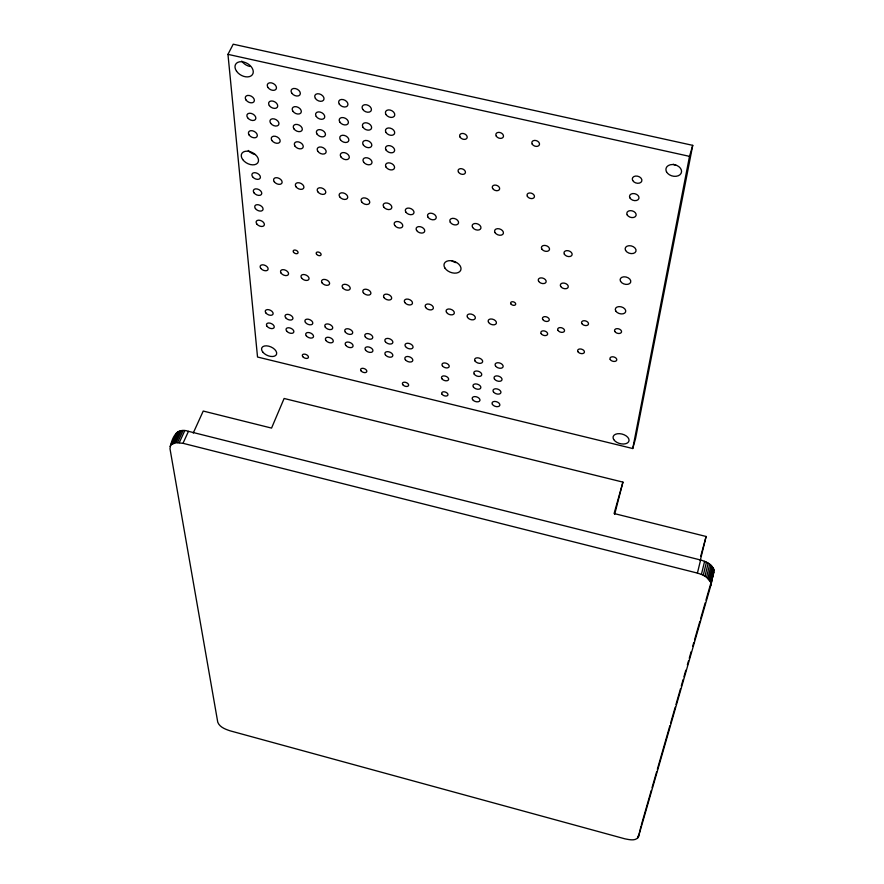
<?xml version="1.0" encoding="UTF-8"?>
<svg xmlns="http://www.w3.org/2000/svg" width="884" height="884" viewBox="0 0 884 884"><rect width="100%" height="100%" fill="white"/><g stroke="black" fill="none" stroke-linecap="round" stroke-linejoin="round"><path stroke-width="1.33" d="M710.813 585.484L714.018 570.114C712.349 564.268 705.929 561.55 700.603 560.003L188.469 431.326C176.358 427.038 171.739 438.132 169.982 448.674L217.762 722.239C219.685 727.201 225.387 729.245 230.028 730.803L624.877 838.817C629.065 839.59 635.463 841.391 638.347 837.126L710.813 585.484L714.018 570.114M193.231 433.072L203.232 411.049L271.554 428.088L284.118 398.474L622.933 482.123L614.667 514.311M632.745 448.531L689.509 156.357L692.736 145.352L233.21 44.2L227.962 54.355L257.531 357.026L632.745 448.531L635.574 438.453L692.736 145.352M710.902 583.186L710.537 581.981L713.664 568.909M710.537 581.981L706.548 577.263L709.697 564.18M707.896 578.39L711.034 565.296M709.023 579.561L712.161 566.478M709.907 580.766L713.034 567.683M638.347 837.126L641.033 826.065M706.548 577.263L703.277 575.252L706.449 562.169M705.001 576.213L708.161 563.13M703.277 575.252L701.421 574.401L704.603 561.318M637.563 838.308L638.16 835.855M700.25 560.489L706.117 536.477L614.093 513.527L622.933 482.123M701.421 574.401L697.41 573.086L700.603 560.003M700.725 556.312L706.117 536.477M641.408 824.75L651.287 790.395M652.038 787.755L656.602 771.909M657.353 769.268L669.884 725.665M670.647 723.024L675.199 707.178M675.962 704.537L680.514 688.68M681.277 686.039L683.177 679.431M683.94 676.79L685.829 670.183M687.354 664.901L688.492 660.945M689.255 658.293L691.144 651.696M692.669 646.414L693.807 642.447M694.57 639.806L699.885 621.308M700.636 618.667L705.2 602.811M705.951 600.17L710.515 584.324M711.266 581.683L713.929 572.434M170.071 446.475L176.634 432.729M175.551 434.552L175.971 433.58M171.142 444.652L175.905 442.685L182.999 443.304L188.469 431.326M179.275 442.663L184.745 430.696M172.026 443.934L177.518 432M173.131 443.359L178.623 431.414M174.424 442.939L179.916 430.994M175.905 442.685L181.386 430.718M177.529 442.586L183.01 430.618M227.962 54.355L689.509 156.357M182.999 443.304L697.41 573.086M249.896 66.477A9.812 6.663 30.7 0 1 241.741 61.095M255.288 154.578A9.227 5.989 28.3 0 1 248.26 150.457M456.067 262.636A8.84 5.779 21.3 0 1 451.879 260.868M675.917 165.175A7.912 5.768 14.7 0 1 673.343 164.236M339.301 104.135A4.95 3.414 27.4 0 0 347.379 105.958A4.95 3.414 27.4 0 0 343.202 99.583A4.95 3.414 27.4 0 0 339.301 104.135M262.791 352.075A8.033 4.619 24.2 0 0 275.885 355.291A8.033 4.619 24.2 0 0 268.714 346.163A8.033 4.619 24.2 0 0 262.791 352.075M269.333 105.583A4.906 3.282 29 0 0 277.245 107.373A4.906 3.282 29 0 0 272.913 101.108A4.906 3.282 29 0 0 269.333 105.583M236.536 71.184A9.857 6.641 30.5 0 0 252.338 74.742A9.857 6.641 30.5 0 0 243.52 61.979A9.857 6.641 30.5 0 0 236.536 71.184M386.076 150.037A4.829 3.304 25 0 0 394.032 151.849A4.829 3.304 25 0 0 390.076 145.738A4.829 3.304 25 0 0 386.076 150.037M342.694 287.819A4.276 2.641 23.6 0 0 349.733 289.499A4.276 2.641 23.6 0 0 346.097 284.449A4.276 2.641 23.6 0 0 342.694 287.819M325.975 340.539A4.166 2.464 23.2 0 0 332.815 342.207A4.166 2.464 23.2 0 0 329.235 337.423A4.166 2.464 23.2 0 0 325.975 340.539M620.546 281.344A5.47 3.658 16 0 0 629.751 283.499A5.47 3.658 16 0 0 626.071 277.001A5.47 3.658 16 0 0 620.546 281.344M472.642 227.475A4.586 3.072 21.2 0 0 480.288 229.243A4.586 3.072 21.2 0 0 476.763 223.641A4.586 3.072 21.2 0 0 472.642 227.475M496.244 136.081A3.967 2.829 21.9 0 0 502.874 137.572A3.967 2.829 21.9 0 0 499.88 132.489A3.967 2.829 21.9 0 0 496.244 136.081M247.619 117.738A4.851 3.193 29.1 0 0 255.41 119.506A4.851 3.193 29.1 0 0 251.067 113.362A4.851 3.193 29.1 0 0 247.619 117.738M629.894 197.861A4.84 3.425 16.2 0 0 638.06 199.718A4.84 3.425 16.2 0 0 634.822 193.707A4.84 3.425 16.2 0 0 629.894 197.861M613.706 439.547A8.199 4.884 15.5 0 0 627.485 442.939A8.199 4.884 15.5 0 0 621.96 434.033A8.199 4.884 15.5 0 0 613.706 439.547M666.481 171.761A7.956 5.746 14.8 0 0 679.906 174.789A7.956 5.746 14.8 0 0 674.812 164.789A7.956 5.746 14.8 0 0 666.481 171.761M444.972 268.117A8.873 5.757 21.3 0 0 459.735 271.609A8.873 5.757 21.3 0 0 452.796 260.979A8.873 5.757 21.3 0 0 444.972 268.117M242.702 159.551A9.26 5.967 28.2 0 0 257.631 163.021A9.26 5.967 28.2 0 0 249.332 151.473A9.26 5.967 28.2 0 0 242.702 159.551M293.543 252.249A2.608 1.624 25.3 0 0 297.809 253.255A2.608 1.624 25.3 0 0 295.51 250.128A2.608 1.624 25.3 0 0 293.543 252.249M316.549 254.216A2.619 1.635 24.8 0 0 320.837 255.222A2.619 1.635 24.8 0 0 318.572 252.095A2.619 1.635 24.8 0 0 316.549 254.216M510.875 303.864A2.63 1.691 19.2 0 0 515.284 304.914A2.63 1.691 19.2 0 0 513.317 301.82A2.63 1.691 19.2 0 0 510.875 303.864M625.574 250.459A5.591 3.812 16 0 0 634.988 252.636A5.591 3.812 16 0 0 631.242 245.896A5.591 3.812 16 0 0 625.574 250.459M615.717 310.947A5.359 3.503 16 0 0 624.734 313.069A5.359 3.503 16 0 0 621.109 306.814A5.359 3.503 16 0 0 615.717 310.947M541.793 248.99A4.188 2.818 18.8 0 0 548.82 250.625A4.188 2.818 18.8 0 0 545.782 245.553A4.188 2.818 18.8 0 0 541.793 248.99M564.357 254.194A4.199 2.829 18 0 0 571.418 255.841A4.199 2.829 18 0 0 568.423 250.769A4.199 2.829 18 0 0 564.357 254.194M632.679 180.469A4.895 3.503 16.2 0 0 640.944 182.325A4.895 3.503 16.2 0 0 637.673 176.192A4.895 3.503 16.2 0 0 632.679 180.469M627.176 214.867A4.785 3.348 16.2 0 0 635.242 216.702A4.785 3.348 16.2 0 0 632.038 210.812A4.785 3.348 16.2 0 0 627.176 214.867M581.86 323.599A3.58 2.298 17 0 0 587.871 325.014A3.58 2.298 17 0 0 585.363 320.859A3.58 2.298 17 0 0 581.86 323.599M577.926 351.699A3.503 2.21 16.9 0 0 583.816 353.114A3.503 2.21 16.9 0 0 581.352 349.103A3.503 2.21 16.9 0 0 577.926 351.699M614.833 331.5A3.591 2.309 16 0 0 620.877 332.937A3.591 2.309 16 0 0 618.435 328.782A3.591 2.309 16 0 0 614.833 331.5M610.225 359.512A3.514 2.221 16 0 0 616.137 360.926A3.514 2.221 16 0 0 613.739 356.926A3.514 2.221 16 0 0 610.225 359.512M442.055 394.253A3.282 1.945 20 0 0 447.514 395.59A3.282 1.945 20 0 0 444.928 391.921A3.282 1.945 20 0 0 442.055 394.253M402.784 384.684A3.271 1.923 21 0 0 408.209 386.01A3.271 1.923 21 0 0 405.546 382.341A3.271 1.923 21 0 0 402.784 384.684M458.487 172.148A3.845 2.663 22.5 0 0 464.896 173.607A3.845 2.663 22.5 0 0 461.901 168.767A3.845 2.663 22.5 0 0 458.487 172.148M460.078 137.119A3.945 2.785 23.1 0 0 466.63 138.589A3.945 2.785 23.1 0 0 463.57 133.55A3.945 2.785 23.1 0 0 460.078 137.119M363.6 162.07A4.774 3.216 25.4 0 0 371.435 163.86A4.774 3.216 25.4 0 0 367.457 157.86A4.774 3.216 25.4 0 0 363.6 162.07M363.313 144.899A4.829 3.293 25.8 0 0 371.247 146.7A4.829 3.293 25.8 0 0 367.214 140.578A4.829 3.293 25.8 0 0 363.313 144.899M363.026 127.329A4.884 3.359 26.2 0 0 371.048 129.141A4.884 3.359 26.2 0 0 366.971 122.909A4.884 3.359 26.2 0 0 363.026 127.329M362.727 109.373A4.95 3.437 26.6 0 0 370.838 111.196A4.95 3.437 26.6 0 0 366.716 104.82A4.95 3.437 26.6 0 0 362.727 109.373M340.937 156.921A4.774 3.204 26.1 0 0 348.76 158.7A4.774 3.204 26.1 0 0 344.716 152.7A4.774 3.204 26.1 0 0 340.937 156.921M340.406 139.716A4.829 3.271 26.5 0 0 348.307 141.517A4.829 3.271 26.5 0 0 344.219 135.385A4.829 3.271 26.5 0 0 340.406 139.716M339.854 122.125A4.895 3.337 26.9 0 0 347.854 123.937A4.895 3.337 26.9 0 0 343.71 117.683A4.895 3.337 26.9 0 0 339.854 122.125M386.109 167.187A4.774 3.238 24.7 0 0 393.977 168.988A4.774 3.238 24.7 0 0 390.054 162.988A4.774 3.238 24.7 0 0 386.109 167.187M386.043 132.501A4.884 3.381 25.4 0 0 394.087 134.324A4.884 3.381 25.4 0 0 390.087 128.092A4.884 3.381 25.4 0 0 386.043 132.501M386.01 114.566A4.95 3.459 25.8 0 0 394.142 116.401A4.95 3.459 25.8 0 0 390.098 110.036A4.95 3.459 25.8 0 0 386.01 114.566M249.166 135.064A4.785 3.127 28.7 0 0 256.879 136.832A4.785 3.127 28.7 0 0 252.581 130.799A4.785 3.127 28.7 0 0 249.166 135.064M246.039 100.014A4.906 3.26 29.6 0 0 253.918 101.804A4.906 3.26 29.6 0 0 249.52 95.527A4.906 3.26 29.6 0 0 246.039 100.014M317.853 151.341A4.774 3.182 26.8 0 0 325.643 153.12A4.774 3.182 26.8 0 0 321.544 147.109A4.774 3.182 26.8 0 0 317.853 151.341M317.058 134.103A4.84 3.249 27.2 0 0 324.936 135.893A4.84 3.249 27.2 0 0 320.793 129.76A4.84 3.249 27.2 0 0 317.058 134.103M316.251 116.478A4.895 3.326 27.6 0 0 324.218 118.279A4.895 3.326 27.6 0 0 320.019 112.025A4.895 3.326 27.6 0 0 316.251 116.478M315.422 98.455A4.95 3.392 28.1 0 0 323.478 100.268A4.95 3.392 28.1 0 0 319.234 93.881A4.95 3.392 28.1 0 0 315.422 98.455M295.002 146.136A4.785 3.171 27.4 0 0 302.759 147.915A4.785 3.171 27.4 0 0 298.593 141.904A4.785 3.171 27.4 0 0 295.002 146.136M293.952 128.876A4.84 3.238 27.8 0 0 301.809 130.666A4.84 3.238 27.8 0 0 297.588 124.522A4.84 3.238 27.8 0 0 293.952 128.876M292.891 111.229A4.895 3.304 28.3 0 0 300.825 113.019A4.895 3.304 28.3 0 0 296.56 106.765A4.895 3.304 28.3 0 0 292.891 111.229M291.797 93.174A4.961 3.37 28.8 0 0 299.82 94.975A4.961 3.37 28.8 0 0 295.51 88.588A4.961 3.37 28.8 0 0 291.797 93.174M271.963 140.567A4.785 3.149 28.1 0 0 279.698 142.335A4.785 3.149 28.1 0 0 275.465 136.313A4.785 3.149 28.1 0 0 271.963 140.567M270.659 123.274A4.84 3.216 28.5 0 0 278.482 125.053A4.84 3.216 28.5 0 0 274.206 118.909A4.84 3.216 28.5 0 0 270.659 123.274M267.985 87.494A4.961 3.359 29.5 0 0 275.985 89.295A4.961 3.359 29.5 0 0 271.598 82.897A4.961 3.359 29.5 0 0 267.985 87.494M394.717 225.431A4.519 2.961 23.4 0 0 402.187 227.177A4.519 2.961 23.4 0 0 398.496 221.652A4.519 2.961 23.4 0 0 394.717 225.431M416.64 230.514A4.519 2.972 22.7 0 0 424.132 232.26A4.519 2.972 22.7 0 0 420.497 226.746A4.519 2.972 22.7 0 0 416.64 230.514M256.802 223.995A4.42 2.751 26.5 0 0 263.962 225.674A4.42 2.751 26.5 0 0 260.007 220.326A4.42 2.751 26.5 0 0 256.802 223.995M255.421 208.58A4.475 2.807 26.9 0 0 262.659 210.27A4.475 2.807 26.9 0 0 258.658 204.823A4.475 2.807 26.9 0 0 255.421 208.58M254.017 192.845A4.519 2.873 27.2 0 0 261.332 194.546A4.519 2.873 27.2 0 0 257.277 188.988A4.519 2.873 27.2 0 0 254.017 192.845M495.062 232.647A4.586 3.083 20.4 0 0 502.731 234.415A4.586 3.083 20.4 0 0 499.261 228.823A4.586 3.083 20.4 0 0 495.062 232.647M450.31 222.326A4.575 3.061 21.9 0 0 457.923 224.094A4.575 3.061 21.9 0 0 454.332 218.481A4.575 3.061 21.9 0 0 450.31 222.326M428.033 217.199A4.575 3.05 22.6 0 0 435.624 218.956A4.575 3.05 22.6 0 0 431.989 213.342A4.575 3.05 22.6 0 0 428.033 217.199M405.844 212.083A4.575 3.039 23.3 0 0 413.414 213.84A4.575 3.039 23.3 0 0 409.712 208.215A4.575 3.039 23.3 0 0 405.844 212.083M383.733 206.989A4.575 3.017 24 0 0 391.269 208.734A4.575 3.017 24 0 0 387.512 203.11A4.575 3.017 24 0 0 383.733 206.989M361.689 201.917A4.575 3.006 24.6 0 0 369.203 203.651A4.575 3.006 24.6 0 0 365.379 198.016A4.575 3.006 24.6 0 0 361.689 201.917M339.721 196.845A4.575 2.995 25.3 0 0 347.213 198.591A4.575 2.995 25.3 0 0 343.335 192.944A4.575 2.995 25.3 0 0 339.721 196.845M317.831 191.806A4.575 2.972 25.9 0 0 325.29 193.53A4.575 2.972 25.9 0 0 321.356 187.894A4.575 2.972 25.9 0 0 317.831 191.806M296.007 186.778A4.575 2.961 26.5 0 0 303.444 188.502A4.575 2.961 26.5 0 0 299.455 182.855A4.575 2.961 26.5 0 0 296.007 186.778M274.261 181.761A4.575 2.939 27.1 0 0 281.676 183.485A4.575 2.939 27.1 0 0 277.631 177.828A4.575 2.939 27.1 0 0 274.261 181.761M252.581 176.767A4.575 2.928 27.6 0 0 259.973 178.48A4.575 2.928 27.6 0 0 255.874 172.822A4.575 2.928 27.6 0 0 252.581 176.767M260.769 268.371A4.276 2.597 25.6 0 0 267.719 270.029A4.276 2.597 25.6 0 0 263.885 264.957A4.276 2.597 25.6 0 0 260.769 268.371M281.156 273.211A4.276 2.608 25.1 0 0 288.129 274.869A4.276 2.608 25.1 0 0 284.35 269.808A4.276 2.608 25.1 0 0 281.156 273.211M301.61 278.062A4.276 2.619 24.6 0 0 308.604 279.731A4.276 2.619 24.6 0 0 304.869 274.67A4.276 2.619 24.6 0 0 301.61 278.062M322.119 282.935A4.276 2.63 24.1 0 0 329.135 284.604A4.276 2.63 24.1 0 0 325.456 279.554A4.276 2.63 24.1 0 0 322.119 282.935M363.346 292.714A4.287 2.663 23.1 0 0 370.407 294.394A4.287 2.663 23.1 0 0 366.816 289.355A4.287 2.663 23.1 0 0 363.346 292.714M384.054 297.632A4.287 2.674 22.5 0 0 391.137 299.322A4.287 2.674 22.5 0 0 387.601 294.284A4.287 2.674 22.5 0 0 384.054 297.632M404.828 302.56A4.287 2.685 21.9 0 0 411.933 304.251A4.287 2.685 21.9 0 0 408.452 299.223A4.287 2.685 21.9 0 0 404.828 302.56M425.668 307.51A4.287 2.685 21.4 0 0 432.795 309.201A4.287 2.685 21.4 0 0 429.359 304.173A4.287 2.685 21.4 0 0 425.668 307.51M446.575 312.472A4.298 2.696 20.8 0 0 453.724 314.174A4.298 2.696 20.8 0 0 450.343 309.146A4.298 2.696 20.8 0 0 446.575 312.472M467.548 317.444A4.298 2.707 20.2 0 0 474.719 319.157A4.298 2.707 20.2 0 0 471.393 314.14A4.298 2.707 20.2 0 0 467.548 317.444M488.587 322.439A4.309 2.718 19.6 0 0 495.78 324.152A4.309 2.718 19.6 0 0 492.51 319.146A4.309 2.718 19.6 0 0 488.587 322.439M405.347 359.722A4.177 2.508 21.2 0 0 412.276 361.401A4.177 2.508 21.2 0 0 408.883 356.65A4.177 2.508 21.2 0 0 405.347 359.722M405.513 346.561A4.221 2.553 21.3 0 0 412.508 348.252A4.221 2.553 21.3 0 0 409.071 343.412A4.221 2.553 21.3 0 0 405.513 346.561M385.413 354.904A4.177 2.497 21.7 0 0 392.319 356.583A4.177 2.497 21.7 0 0 388.872 351.821A4.177 2.497 21.7 0 0 385.413 354.904M385.38 341.721A4.221 2.553 21.9 0 0 392.352 343.401A4.221 2.553 21.9 0 0 388.872 338.561A4.221 2.553 21.9 0 0 385.38 341.721M365.545 350.108A4.166 2.486 22.2 0 0 372.429 351.777A4.166 2.486 22.2 0 0 368.937 347.014A4.166 2.486 22.2 0 0 365.545 350.108M365.313 336.892A4.21 2.541 22.4 0 0 372.263 338.572A4.21 2.541 22.4 0 0 368.738 333.721A4.21 2.541 22.4 0 0 365.313 336.892M345.721 345.312A4.166 2.475 22.7 0 0 352.594 346.981A4.166 2.475 22.7 0 0 349.047 342.207A4.166 2.475 22.7 0 0 345.721 345.312M345.301 332.075A4.21 2.53 22.9 0 0 352.23 333.754A4.21 2.53 22.9 0 0 348.661 328.892A4.21 2.53 22.9 0 0 345.301 332.075M325.356 327.279A4.21 2.519 23.4 0 0 332.262 328.947A4.21 2.519 23.4 0 0 328.649 324.085A4.21 2.519 23.4 0 0 325.356 327.279M306.273 335.787A4.166 2.464 23.6 0 0 313.102 337.445A4.166 2.464 23.6 0 0 309.466 332.66A4.166 2.464 23.6 0 0 306.273 335.787M305.477 322.483A4.21 2.508 23.8 0 0 312.361 324.152A4.21 2.508 23.8 0 0 308.693 319.29A4.21 2.508 23.8 0 0 305.477 322.483M286.637 331.036A4.166 2.453 24.1 0 0 293.444 332.693A4.166 2.453 24.1 0 0 289.764 327.898A4.166 2.453 24.1 0 0 286.637 331.036M285.642 317.721A4.21 2.497 24.3 0 0 292.516 319.378A4.21 2.497 24.3 0 0 288.803 314.505A4.21 2.497 24.3 0 0 285.642 317.721M267.067 326.307A4.166 2.442 24.5 0 0 273.852 327.953A4.166 2.442 24.5 0 0 270.128 323.157A4.166 2.442 24.5 0 0 267.067 326.307M265.885 312.958A4.21 2.486 24.8 0 0 272.725 314.616A4.21 2.486 24.8 0 0 268.968 309.743A4.21 2.486 24.8 0 0 265.885 312.958M472.608 399.623A4.055 2.409 19.2 0 0 479.371 401.281A4.055 2.409 19.2 0 0 476.244 396.761A4.055 2.409 19.2 0 0 472.608 399.623M492.454 404.452A4.066 2.42 18.7 0 0 499.239 406.121A4.066 2.42 18.7 0 0 496.156 401.601A4.066 2.42 18.7 0 0 492.454 404.452M473.415 387.015A4.1 2.453 19.3 0 0 480.244 388.673A4.1 2.453 19.3 0 0 477.095 384.087A4.1 2.453 19.3 0 0 473.415 387.015M493.449 391.877A4.1 2.464 18.8 0 0 500.311 393.546A4.1 2.464 18.8 0 0 497.206 388.949A4.1 2.464 18.8 0 0 493.449 391.877M474.233 374.153A4.133 2.508 19.4 0 0 481.139 375.833A4.133 2.508 19.4 0 0 477.957 371.158A4.133 2.508 19.4 0 0 474.233 374.153M494.476 379.048A4.144 2.508 18.9 0 0 501.394 380.717A4.144 2.508 18.9 0 0 498.267 376.054A4.144 2.508 18.9 0 0 494.476 379.048M475.073 361.048A4.177 2.553 19.5 0 0 482.045 362.727A4.177 2.553 19.5 0 0 478.83 357.976A4.177 2.553 19.5 0 0 475.073 361.048M495.515 365.954A4.177 2.564 19 0 0 502.51 367.645A4.177 2.564 19 0 0 499.349 362.893A4.177 2.564 19 0 0 495.515 365.954M527.394 196.392A3.845 2.663 19.9 0 0 533.837 197.861A3.845 2.663 19.9 0 0 531.008 193.088A3.845 2.663 19.9 0 0 527.394 196.392M532.201 144.103A3.978 2.851 20.5 0 0 538.864 145.595A3.978 2.851 20.5 0 0 535.947 140.523A3.978 2.851 20.5 0 0 532.201 144.103M492.664 188.513A3.834 2.652 21.1 0 0 499.062 189.972A3.834 2.652 21.1 0 0 496.156 185.187A3.834 2.652 21.1 0 0 492.664 188.513M361.026 370.827A3.282 1.923 22 0 0 366.429 372.142A3.282 1.923 22 0 0 363.678 368.44A3.282 1.923 22 0 0 361.026 370.827M302.759 356.639A3.271 1.901 23.4 0 0 308.118 357.954A3.271 1.901 23.4 0 0 305.256 354.241A3.271 1.901 23.4 0 0 302.759 356.639M441.912 378.761A3.735 2.232 20.2 0 0 448.122 380.275A3.735 2.232 20.2 0 0 445.171 376.065A3.735 2.232 20.2 0 0 441.912 378.761M442.42 365.854A3.768 2.276 20.3 0 0 448.696 367.368A3.768 2.276 20.3 0 0 445.724 363.092A3.768 2.276 20.3 0 0 442.42 365.854M538.621 281.289A4.1 2.696 18.6 0 0 545.494 282.902A4.1 2.696 18.6 0 0 542.511 278.029A4.1 2.696 18.6 0 0 538.621 281.289M560.688 286.438A4.111 2.707 17.9 0 0 567.583 288.051A4.111 2.707 17.9 0 0 564.644 283.189A4.111 2.707 17.9 0 0 560.688 286.438M541.163 333.644A3.514 2.232 18.1 0 0 547.063 335.047A3.514 2.232 18.1 0 0 544.5 330.981A3.514 2.232 18.1 0 0 541.163 333.644M557.992 330.395A3.536 2.254 17.6 0 0 563.937 331.809A3.536 2.254 17.6 0 0 561.395 327.721A3.536 2.254 17.6 0 0 557.992 330.395M542.743 319.489A3.547 2.276 18.1 0 0 548.688 320.903A3.547 2.276 18.1 0 0 546.113 316.77A3.547 2.276 18.1 0 0 542.743 319.489"/></g></svg>
